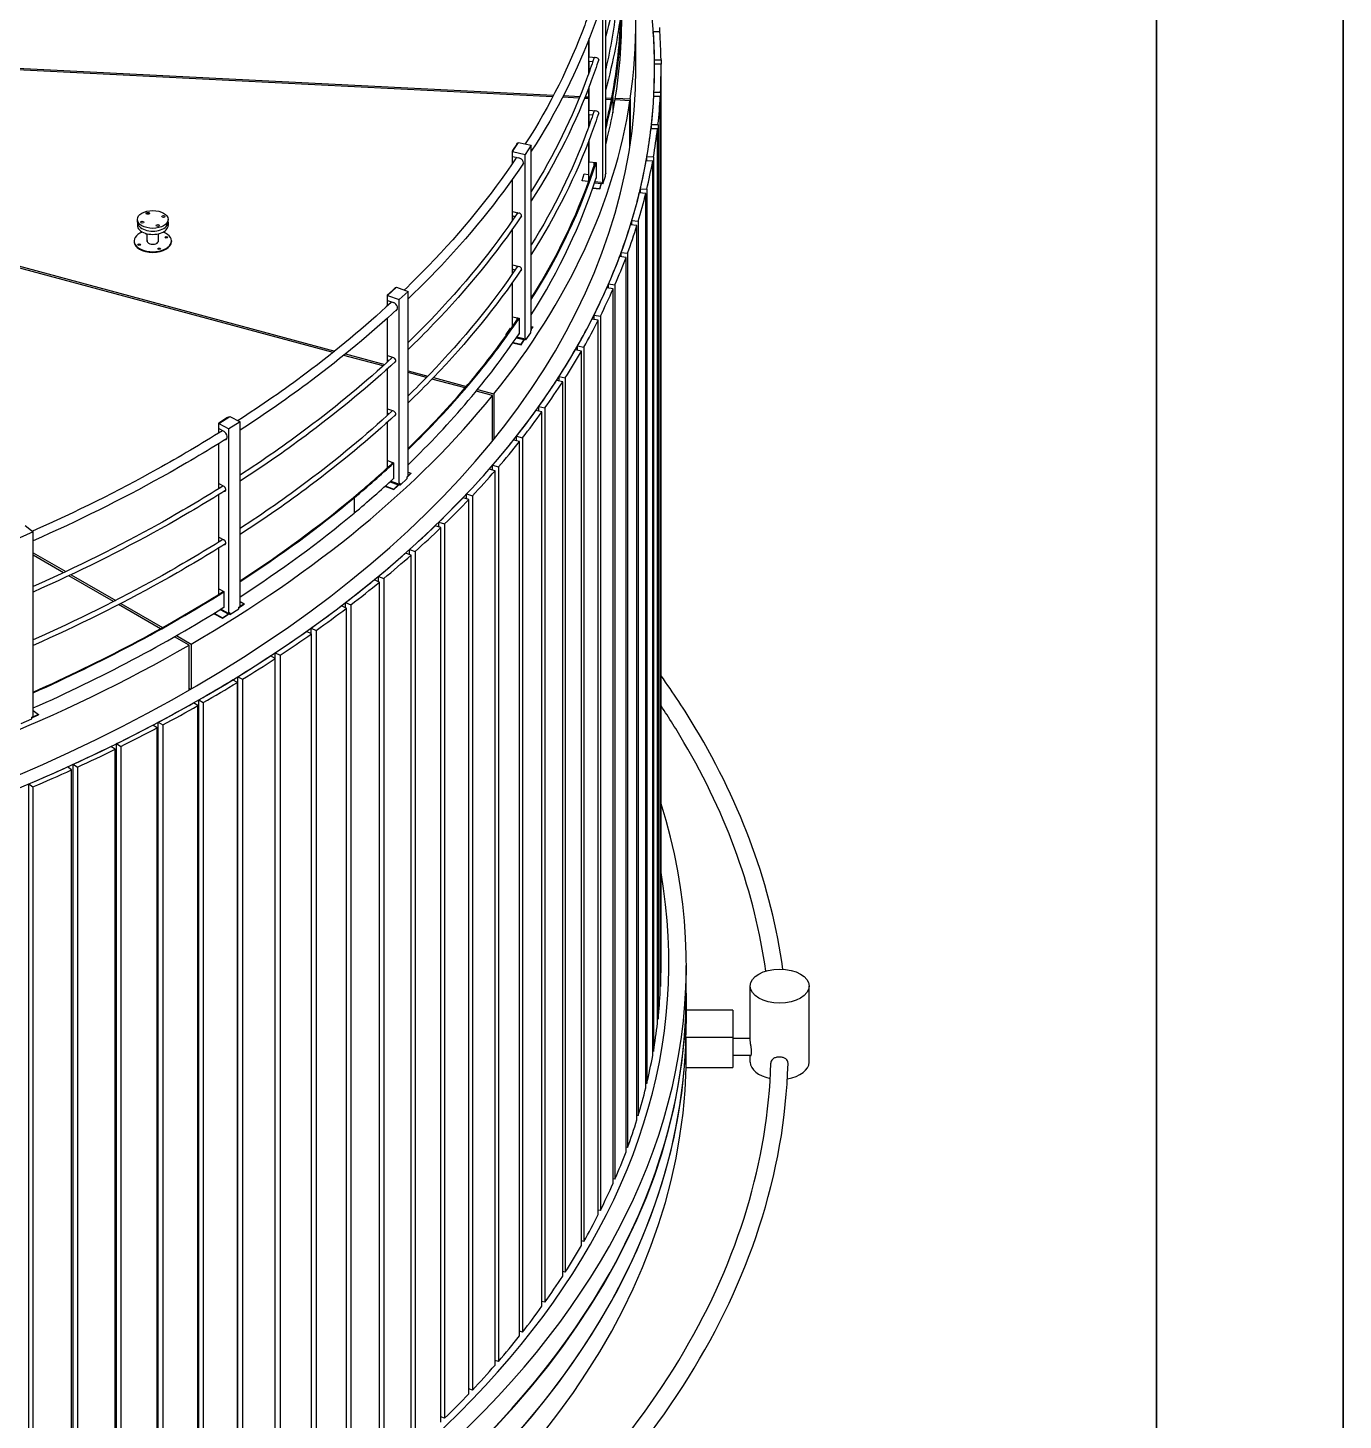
# Model space of a CAD drawing. Header units: millimetres. Extents: x 0 to 89100, y 0 to 63000.
# Drawn here: x 83818 to 89100, y 44920 to 50511 of the extents above; entities that cross this region are included whole.
import ezdxf

# ---------------------------------------------------------------- set-up
doc = ezdxf.new("R2010")
doc.units = ezdxf.units.MM
doc.header["$LTSCALE"] = 150
doc.layers.get('0').update_dxf_attribs({"lineweight": 18})
for name, color, linetype, lineweight in [('Border', 7, 'Continuous', 35), ('Visible', 7, 'Continuous', 25), ('Visible Narrow', 7, 'Continuous', 18)]:
    doc.layers.add(name, color=color, linetype=linetype, lineweight=lineweight)

# ---------------------------------------------------------------- blocks, each defined once
blk = doc.blocks.new('Borders Bigadan Border')
at = {"layer": 'Border'}
for p, q in [((594, 420), (594, 0)), ((589, 5), (589, 415))]:
    blk.add_line(p, q, dxfattribs=at)

msp = doc.modelspace()

# ---------------------------------------------------------------- linework, layer by layer
at = {"layer": 'Visible'}
for p, q in [((86138.4, 49927.15), (86138.4, 50668.73)), ((86126.31, 49888.8), (86126.31, 50630.39)), ((85925.68, 50234.26), (80469.19, 50509.87)), ((80470.24, 50516.77), (85929.23, 50241.03)), ((86259.57, 50348.97), (86259.57, 50529.62)), ((86355.62, 50495.71), (86329.4, 50495.05)), ((86354.33, 50513.01), (86354.33, 50495.67)), ((85043.28, 49207.63), (80438.07, 50447.45)), ((80443.14, 50453.73), (85050.43, 49213.35)), ((86069.43, 50460.5), (86069.43, 50326.44)), ((86072.45, 50394.77), (86072.45, 50468.2)), ((86072.45, 50394.77), (86099.38, 50391.94)), ((86108.28, 50377.8), (86109.14, 50378.14)), ((86334.3, 50382.67), (86360.55, 50382.77)), ((86360.55, 50382.77), (86360.55, 50365.45)), ((86072.45, 50376.4), (86072.85, 50377.68)), ((86072.45, 50334.96), (86072.45, 50376.4)), ((86086.11, 50374.97), (86072.45, 50376.4)), ((86072.85, 50377.68), (86086.53, 50376.24)), ((86360.76, 50365.45), (86334.51, 50365.35)), ((86360.82, 46757.41), (86360.82, 50348.97)), ((86069.43, 50268.32), (86069.43, 50112.11)), ((86072.45, 50180.44), (86072.45, 50276.22)), ((86032.11, 50228.88), (85965.49, 50232.24)), ((85968.99, 50239.02), (86034.88, 50235.69)), ((86069.43, 50226.99), (86053.45, 50227.8)), ((86056.2, 50234.62), (86069.43, 50233.95)), ((86138.4, 50230.47), (86162.72, 50229.24)), ((86161.4, 50222.35), (86138.4, 50223.51)), ((86163.12, 50231.33), (86166.85, 50231.09)), ((86163.23, 50231.32), (86163.23, 50231.88)), ((86163.23, 50231.88), (86166.95, 50231.64)), ((86166.85, 50231.09), (86166.85, 50169.85)), ((86166.95, 50231.64), (86166.95, 50170.4)), ((86235.79, 50218.59), (86176.01, 50221.61)), ((86177.13, 50228.51), (86236.83, 50225.49)), ((86235.79, 50037.94), (86235.79, 50218.59)), ((86236.83, 50225.49), (86236.83, 50044.84)), ((86357.7, 50235.18), (86331.46, 50235.62)), ((86332.34, 50252.93), (86358.58, 50252.49)), ((86332.34, 50235.61), (86332.34, 50252.93)), ((86357.7, 46643.61), (86357.7, 50235.18)), ((86358.58, 50252.49), (86358.58, 46660.93)), ((86072.45, 50180.44), (86099.38, 50177.61)), ((86072.45, 50162.07), (86072.85, 50163.35)), ((86086.11, 50160.64), (86072.45, 50162.07)), ((86072.45, 50120.63), (86072.45, 50162.07)), ((86072.85, 50163.35), (86086.53, 50161.91)), ((86108.27, 50163.45), (86109.08, 50163.75)), ((86166.95, 50170.4), (86166.85, 50170.41)), ((86346.45, 50105.05), (86320.25, 50106.05)), ((86322.22, 50105.97), (86322.22, 50123.33)), ((86322.22, 50123.33), (86348.41, 50122.34)), ((86346.45, 46513.49), (86346.45, 50105.05)), ((86348.41, 50122.34), (86348.41, 46530.77)), ((85764.39, 50014.4), (85788.55, 50050.79)), ((85781.29, 50044.06), (85764.65, 50019)), ((85766.75, 50018.53), (85783.39, 50043.6)), ((85781.29, 50044.06), (85783.71, 50047.7)), ((85783.39, 50043.6), (85785, 50046.02)), ((85786.15, 50047.16), (85783.71, 50047.7)), ((85785.34, 50045.95), (85785, 50046.02)), ((85785, 50045.44), (85785, 50046.02)), ((85788.55, 50050.79), (85839.67, 50039.47)), ((86069.43, 50053.99), (86069.43, 49892.58)), ((86072.45, 49972.85), (86072.45, 50061.89)), ((85764.65, 50019), (85762.23, 50015.36)), ((85764.67, 50014.82), (85762.23, 50015.36)), ((85762.23, 50015.36), (85762.23, 49964.23)), ((85764.39, 50014.4), (85815.51, 50003.08)), ((85764.39, 49994.19), (85764.39, 50014.4)), ((85764.39, 49994.19), (85789.95, 49988.53)), ((85766.75, 50018.53), (85765.14, 50016.1)), ((85765.47, 50016.03), (85765.14, 50016.1)), ((85839.67, 50039.47), (85815.51, 50003.08)), ((85815.51, 49261.5), (85815.51, 50003.08)), ((85839.67, 49297.89), (85839.67, 50039.47)), ((86236.38, 50041.8), (86235.79, 50041.83)), ((86303.96, 49994.02), (86330.07, 49992.48)), ((86303.96, 49976.61), (86303.96, 49994.02)), ((86330.07, 49992.48), (86330.07, 46400.91)), ((85803.1, 49959.87), (85804.36, 49960.23)), ((86072.45, 49972.85), (86099.75, 49969.98)), ((86091.57, 49956.23), (86091.57, 49970.84)), ((86091.97, 49970.8), (86091.97, 49957.45)), ((86099.75, 49969.98), (86099.75, 49905.68)), ((86327.02, 49975.25), (86300.9, 49976.79)), ((86327.02, 46383.68), (86327.02, 49975.25)), ((85762.23, 49901.04), (85762.23, 49735.76)), ((85764.39, 49773.12), (85764.39, 49904.07)), ((86043.34, 49898.18), (86051.66, 49924.59)), ((86043.34, 49898.18), (86068.42, 49895.54)), ((86043.34, 49896.34), (86043.34, 49898.18)), ((86068.42, 49893.71), (86043.34, 49896.34)), ((86051.66, 49924.59), (86069.43, 49922.73)), ((86068.42, 49895.54), (86069.43, 49895.44)), ((86068.42, 49893.71), (86069.43, 49893.6)), ((86072.45, 49908.55), (86072.85, 49909.83)), ((86075.08, 49908.27), (86072.45, 49908.55)), ((86072.45, 49900.91), (86072.45, 49908.55)), ((86072.85, 49909.83), (86075.54, 49909.55)), ((86093.38, 49888.95), (86121.08, 49886.04)), ((86119.67, 49889.5), (86094.44, 49892.15)), ((86099.75, 49905.68), (86098.92, 49905.77)), ((86099.33, 49907.04), (86099.75, 49907)), ((86099.75, 49907.88), (86099.61, 49907.9)), ((86114.77, 49866.02), (86120.27, 49883.49)), ((86114.77, 49864.18), (86120.27, 49881.65)), ((86119.67, 49889.5), (86126.31, 49888.8)), ((86120.27, 49883.49), (86121.08, 49886.04)), ((86120.27, 49881.65), (86121.48, 49885.48)), ((86121.08, 49889.35), (86121.08, 49886.04)), ((86121.48, 49889.31), (86121.48, 49885.48)), ((86125.31, 49888.91), (86125.31, 49885.52)), ((86127.52, 49885.29), (86125.31, 49885.52)), ((86127.52, 49892.64), (86126.31, 49888.8)), ((86127.52, 49885.29), (86137.19, 49915.96)), ((86127.52, 49892.64), (86127.52, 49885.29)), ((86138.4, 49927.15), (86137.19, 49923.31)), ((86137.19, 49915.96), (86137.19, 49923.31)), ((86085.99, 49867.21), (86114.77, 49864.18)), ((86086.6, 49868.98), (86114.77, 49866.02)), ((86114.77, 49866.02), (86114.77, 49864.18)), ((86299.44, 49845.94), (86273.44, 49848.03)), ((86277.57, 49847.69), (86277.57, 49865.18)), ((86277.57, 49865.18), (86303.57, 49863.09)), ((86299.44, 46254.37), (86299.44, 49845.94)), ((86303.57, 49863.09), (86303.57, 46271.53)), ((85764.39, 49773.12), (85789.95, 49767.47)), ((84257.54, 49730.62), (84257.54, 49741.65)), ((84257.54, 49730.62), (84257.54, 49717.46)), ((84381.29, 49730.62), (84381.29, 49741.65)), ((84381.29, 49730.62), (84381.29, 49717.46)), ((85764.39, 49754.75), (85765.19, 49755.96)), ((85764.39, 49738.88), (85764.39, 49754.75)), ((85773.84, 49752.66), (85764.39, 49754.75)), ((85765.19, 49755.96), (85774.67, 49753.87)), ((85798.99, 49751.97), (85799.15, 49752.21)), ((85799.15, 49752.21), (85799.3, 49752.26)), ((86263.74, 49717.29), (86237.89, 49719.92)), ((86243.1, 49736.98), (86268.95, 49734.35)), ((86243.1, 49719.39), (86243.1, 49736.98)), ((86263.74, 46125.73), (86263.74, 49717.29)), ((86268.95, 49734.35), (86268.95, 46142.78)), ((84244.41, 49655.3), (84244.41, 49652.85)), ((84296.8, 49653.31), (84296.8, 49684.2)), ((84342.02, 49653.31), (84342.02, 49684.2)), ((84394.41, 49655.3), (84394.41, 49652.85)), ((85762.23, 49700.57), (85762.23, 49521.43)), ((85764.39, 49558.79), (85764.39, 49703.63)), ((86200.59, 49591.87), (86200.59, 49609.59)), ((86200.59, 49609.59), (86226.26, 49606.41)), ((86226.26, 49606.41), (86226.26, 46014.85)), ((85764.39, 49558.79), (85789.95, 49553.13)), ((85764.39, 49540.42), (85765.19, 49541.63)), ((85773.84, 49538.33), (85764.39, 49540.42)), ((85764.39, 49524.55), (85764.39, 49540.42)), ((85765.19, 49541.63), (85774.67, 49539.54)), ((86219.98, 49589.48), (86194.31, 49592.65)), ((86219.98, 45997.91), (86219.98, 49589.48)), ((85762.23, 49486.24), (85762.23, 49308.67)), ((85764.39, 49351.2), (85764.39, 49489.3)), ((85798.75, 49537.76), (85799.28, 49537.91)), ((85264.81, 49440.83), (85261.27, 49437.51)), ((85263.04, 49436.88), (85261.27, 49437.51)), ((85261.27, 49437.51), (85261.27, 49394.07)), ((85262.5, 49436.37), (85297.9, 49469.55)), ((85262.5, 49436.37), (85309.11, 49419.79)), ((85262.5, 49416.16), (85262.5, 49436.37)), ((85289.2, 49463.69), (85264.81, 49440.83)), ((85289.2, 49463.69), (85292.74, 49467)), ((85294.51, 49466.37), (85292.74, 49467)), ((85297.9, 49469.55), (85344.52, 49452.97)), ((85344.52, 49452.97), (85309.11, 49419.79)), ((85344.52, 48711.39), (85344.52, 49452.97)), ((86168.21, 49462.66), (86142.76, 49466.37)), ((86150.1, 49483.17), (86175.55, 49479.46)), ((86150.1, 49465.3), (86150.1, 49483.17)), ((86168.21, 45871.1), (86168.21, 49462.66)), ((86175.55, 49479.46), (86175.55, 45887.89)), ((85262.5, 49416.16), (85285.81, 49407.87)), ((85298.53, 49377.7), (85299.01, 49377.8)), ((85309.11, 48678.21), (85309.11, 49419.79)), ((85261.27, 49345.08), (85261.27, 49168.86)), ((85262.5, 49195.09), (85262.5, 49346.19)), ((85764.39, 49351.2), (85790.3, 49345.46)), ((85783.24, 49339.25), (85783.24, 49347.03)), ((85784.04, 49346.85), (85784.04, 49340.44)), ((85785, 49341.86), (85785, 49346.64)), ((85790.3, 49345.46), (85790.3, 49281.16)), ((86108.5, 49337.02), (86083.3, 49341.26)), ((86091.69, 49339.85), (86091.69, 49357.89)), ((86091.69, 49357.89), (86116.89, 49353.65)), ((86108.5, 45745.46), (86108.5, 49337.02)), ((86116.89, 49353.65), (86116.89, 45762.08)), ((85738.73, 49279.48), (85755.38, 49304.55)), ((85738.73, 49279.48), (85741.24, 49278.93)), ((85738.73, 49277.64), (85738.73, 49279.48)), ((85740.1, 49277.34), (85738.73, 49277.64)), ((85755.38, 49304.55), (85758.82, 49303.79)), ((85779.3, 49266.32), (85811.25, 49259.25)), ((85809.21, 49262.89), (85781.2, 49269.09)), ((85790.3, 49281.16), (85789.51, 49281.34)), ((85809.21, 49262.89), (85815.51, 49261.5)), ((85811.25, 49262.44), (85811.25, 49259.25)), ((85812.06, 49262.26), (85812.06, 49258.63)), ((85817.93, 49265.14), (85815.51, 49261.5)), ((85815.83, 49261.97), (85815.83, 49258.25)), ((85817.93, 49257.79), (85837.26, 49286.9)), ((85817.93, 49265.14), (85817.93, 49257.79)), ((85839.67, 49297.89), (85837.26, 49294.25)), ((85837.26, 49286.9), (85837.26, 49294.25)), ((85839.67, 49311.85), (85845.35, 49310.6)), ((85845.35, 49310.6), (85839.67, 49302.05)), ((85839.67, 49300.22), (85845.35, 49308.76)), ((85845.35, 49310.6), (85845.35, 49308.76)), ((85765.15, 49245.82), (85798.63, 49238.41)), ((85766.26, 49247.41), (85798.63, 49240.25)), ((85798.63, 49240.25), (85809.64, 49256.82)), ((85798.63, 49238.41), (85809.64, 49254.99)), ((85798.63, 49240.25), (85798.63, 49238.41)), ((85809.64, 49256.82), (85811.25, 49259.25)), ((85809.64, 49254.99), (85812.06, 49258.63)), ((85817.93, 49257.79), (85815.83, 49258.25)), ((86040.92, 49212.71), (86016, 49217.48)), ((86025.44, 49233.92), (86050.35, 49229.15)), ((86025.44, 49215.67), (86025.44, 49233.92)), ((86040.92, 45621.15), (86040.92, 49212.71)), ((86050.35, 49229.15), (86050.35, 45637.59)), ((85244.37, 49153.49), (85086.6, 49195.96)), ((85093.68, 49201.7), (85250.88, 49159.38)), ((85262.5, 49195.09), (85285.81, 49186.8)), ((85262.5, 49176.72), (85263.68, 49177.83)), ((85262.5, 49169.98), (85262.5, 49176.72)), ((85267.8, 49174.84), (85262.5, 49176.72)), ((85263.68, 49177.83), (85269, 49175.94)), ((85293.48, 49170.32), (85293.48, 49171.08)), ((85261.27, 49141.57), (85261.27, 48954.53)), ((85262.5, 48980.76), (85262.5, 49142.69)), ((85344.52, 49134.17), (85424.29, 49112.69)), ((85418.4, 49106.64), (85344.52, 49126.53)), ((85573.4, 49064.91), (85440.69, 49100.63)), ((85446.55, 49106.7), (85578.71, 49071.12)), ((85965.57, 49089.9), (85940.97, 49095.18)), ((85951.43, 49092.94), (85951.43, 49111.42)), ((85951.43, 49111.42), (85976.03, 49106.13)), ((85976.03, 49106.13), (85976.03, 45514.57)), ((85684.34, 49035.04), (85618.69, 49052.71)), ((85623.82, 49058.98), (85689.41, 49041.32)), ((85689.41, 49041.32), (85689.41, 48860.67)), ((85965.57, 45498.34), (85965.57, 49089.9)), ((85262.5, 48980.76), (85285.81, 48972.47)), ((85684.34, 48854.39), (85684.34, 49035.04)), ((85869.77, 48990.55), (85894.02, 48984.75)), ((85869.77, 48971.8), (85869.77, 48990.55)), ((85894.02, 48984.75), (85894.02, 45393.19)), ((84588.39, 48926.01), (84583.84, 48923.13)), ((84584.09, 48921.91), (84629.51, 48950.73)), ((84619.68, 48945.87), (84588.39, 48926.01)), ((84619.68, 48945.87), (84624.22, 48948.75)), ((84625.41, 48948.13), (84624.22, 48948.75)), ((84670.01, 48929.46), (84624.59, 48900.63)), ((84629.51, 48950.73), (84670.01, 48929.46)), ((84670.01, 48187.88), (84670.01, 48929.46)), ((85261.27, 48927.24), (85261.27, 48743.85)), ((85262.5, 48962.39), (85263.68, 48963.5)), ((85267.8, 48960.51), (85262.5, 48962.39)), ((85262.5, 48955.65), (85262.5, 48962.39)), ((85262.5, 48773.17), (85262.5, 48928.36)), ((85263.68, 48963.5), (85269, 48961.61)), ((85293.48, 48955.99), (85293.48, 48956.75)), ((85882.55, 48968.75), (85858.3, 48974.55)), ((85882.55, 45377.19), (85882.55, 48968.75)), ((84585.03, 48922.5), (84583.84, 48923.13)), ((84583.84, 48923.13), (84583.84, 48883.76)), ((84584.09, 48921.91), (84624.59, 48900.63)), ((84584.09, 48901.7), (84584.09, 48921.91)), ((84584.09, 48901.7), (84604.34, 48891.06)), ((84624.59, 48159.05), (84624.59, 48900.63)), ((85780.56, 48852.43), (85780.56, 48871.48)), ((85780.56, 48871.48), (85804.44, 48865.17)), ((84583.84, 48841.11), (84583.84, 48659.97)), ((84584.09, 48680.63), (84584.09, 48841.26)), ((85687.39, 48858.15), (85684.34, 48858.97)), ((85791.96, 48849.42), (85768.09, 48855.72)), ((85791.96, 45257.86), (85791.96, 48849.42)), ((85804.44, 48865.17), (85804.44, 45273.61)), ((85262.5, 48773.17), (85286.13, 48764.77)), ((85280.43, 48761.44), (85280.43, 48766.79)), ((85281.61, 48766.37), (85281.61, 48762.54)), ((85286.13, 48764.77), (85286.13, 48700.47)), ((85286.13, 48700.47), (85285.41, 48700.72)), ((85312.65, 48674.18), (85340.98, 48700.72)), ((85340.98, 48707.33), (85355.93, 48721.34)), ((85344.52, 48711.39), (85340.98, 48708.07)), ((85340.98, 48700.72), (85340.98, 48708.07)), ((85344.52, 48727.24), (85355.93, 48723.18)), ((85355.93, 48723.18), (85344.52, 48712.48)), ((85355.93, 48723.18), (85355.93, 48721.34)), ((85693.93, 48732.07), (85670.47, 48738.87)), ((85683.92, 48754.35), (85707.39, 48747.55)), ((85683.92, 48734.97), (85683.92, 48754.35)), ((85693.93, 45140.51), (85693.93, 48732.07)), ((85707.39, 48747.55), (85707.39, 45155.99)), ((84584.09, 48680.63), (84604.34, 48670)), ((84584.09, 48662.26), (84585.61, 48663.22)), ((84584.09, 48660.12), (84584.09, 48662.26)), ((84585.95, 48661.28), (84584.09, 48662.26)), ((84585.61, 48663.22), (84587.48, 48662.24)), ((85251.73, 48669.91), (85287.48, 48657.19)), ((85253.19, 48671.23), (85287.48, 48659.03)), ((85272.05, 48688.42), (85305.97, 48676.36)), ((85303.37, 48680.25), (85274.38, 48690.56)), ((85287.48, 48659.03), (85303.61, 48674.14)), ((85287.48, 48657.19), (85303.61, 48672.31)), ((85287.48, 48659.03), (85287.48, 48657.19)), ((85303.37, 48680.25), (85309.11, 48678.21)), ((85303.61, 48674.14), (85305.97, 48676.36)), ((85303.61, 48672.31), (85307.15, 48675.62)), ((85305.97, 48679.32), (85305.97, 48676.36)), ((85307.15, 48678.9), (85307.15, 48675.62)), ((85312.65, 48681.52), (85309.11, 48678.21)), ((85310.74, 48679.73), (85310.74, 48674.86)), ((85312.65, 48674.18), (85310.74, 48674.86)), ((85312.65, 48681.52), (85312.65, 48674.18)), ((84583.84, 48636.21), (84583.84, 48445.64)), ((84584.09, 48466.3), (84584.09, 48636.37)), ((85125.15, 48625.08), (85128.24, 48623.85)), ((85125.7, 48624.87), (85125.7, 48625.54)), ((85125.7, 48625.54), (85128.78, 48624.31)), ((85128.24, 48623.85), (85128.24, 48562.62)), ((85128.78, 48624.31), (85128.78, 48563.07)), ((85588.58, 48616.85), (85565.56, 48624.14)), ((85579.98, 48619.57), (85579.98, 48639.32)), ((85579.98, 48639.32), (85603, 48632.04)), ((85588.58, 45025.29), (85588.58, 48616.85)), ((85603, 48632.04), (85603, 45040.47)), ((85128.78, 48563.07), (85128.24, 48563.29)), ((83839.44, 48487.01), (83785.57, 48463.53)), ((83806.46, 48512.24), (83839.44, 48487.01)), ((83839.44, 47745.43), (83839.44, 48487.01)), ((85476.05, 48503.92), (85453.51, 48511.68)), ((85468.88, 48526.56), (85491.42, 48518.79)), ((85468.88, 48506.39), (85468.88, 48526.56)), ((85476.05, 44912.35), (85476.05, 48503.92)), ((85491.42, 48518.79), (85491.42, 44927.23)), ((84583.84, 48421.88), (84583.84, 48235.79)), ((84584.09, 48466.3), (84604.34, 48455.66)), ((84584.09, 48447.93), (84585.61, 48448.89)), ((84585.95, 48446.95), (84584.09, 48447.93)), ((84584.09, 48445.79), (84584.09, 48447.93)), ((84584.09, 48258.71), (84584.09, 48422.04)), ((84585.61, 48448.89), (84587.48, 48447.91)), ((83839.44, 48402.73), (83970.02, 48327.34)), ((83960.67, 48322.94), (83839.44, 48392.93)), ((85356.5, 48393.42), (85334.46, 48401.65)), ((85350.75, 48395.56), (85350.75, 48416.19)), ((85350.75, 48416.19), (85372.79, 48407.96)), ((85356.5, 44801.85), (85356.5, 48393.42)), ((85372.79, 48407.96), (85372.79, 44816.39)), ((84161.45, 48207.02), (83981.95, 48310.65)), ((83991.28, 48315.06), (84170.44, 48211.63)), ((84584.09, 48258.71), (84604.62, 48247.92)), ((85230.08, 48285.49), (85208.57, 48294.18)), ((85225.76, 48308.37), (85247.27, 48299.69)), ((85225.76, 48287.24), (85225.76, 48308.37)), ((85230.08, 44693.93), (85230.08, 48285.49)), ((85247.27, 48299.69), (85247.27, 44708.12)), ((84191.21, 48199.64), (84358.69, 48102.94)), ((84600.49, 48246.19), (84600.49, 48250.1)), ((84602, 48249.3), (84602, 48247.14)), ((84604.62, 48247.92), (84604.62, 48183.63)), ((84686.77, 48198.15), (84666.08, 48185.02)), ((84670.01, 48206.95), (84686.77, 48198.15)), ((84686.77, 48198.15), (84686.77, 48196.32)), ((85094.07, 48181.55), (85094.07, 48203.25)), ((85094.07, 48203.25), (85115.02, 48194.12)), ((84350.06, 48098.12), (84182.24, 48195.01)), ((84563.87, 48159.01), (84598.96, 48140.58)), ((84565.48, 48160), (84598.96, 48142.42)), ((84589.51, 48174.89), (84622.68, 48157.47)), ((84619.6, 48161.67), (84591.76, 48176.3)), ((84598.96, 48142.42), (84619.65, 48155.55)), ((84598.96, 48140.58), (84619.65, 48153.71)), ((84598.96, 48142.42), (84598.96, 48140.58)), ((84604.62, 48183.63), (84604, 48183.95)), ((84619.6, 48161.67), (84624.59, 48159.05)), ((84619.65, 48155.55), (84622.68, 48157.47)), ((84619.65, 48153.71), (84624.19, 48156.6)), ((84622.68, 48160.06), (84622.68, 48157.47)), ((84624.19, 48159.26), (84624.19, 48156.6)), ((84629.14, 48161.93), (84624.59, 48159.05)), ((84627.47, 48160.88), (84627.47, 48155.46)), ((84629.14, 48154.59), (84627.47, 48155.46)), ((84629.14, 48154.59), (84665.47, 48177.65)), ((84629.14, 48161.93), (84629.14, 48154.59)), ((84670.01, 48187.88), (84665.47, 48185)), ((84665.47, 48184.63), (84666.08, 48185.02)), ((84665.47, 48177.65), (84665.47, 48185)), ((84665.47, 48182.8), (84666.08, 48183.18)), ((84666.08, 48183.18), (84686.77, 48196.32)), ((85096.95, 48180.29), (85076, 48189.43)), ((85096.95, 44588.73), (85096.95, 48180.29)), ((85115.02, 48194.12), (85115.02, 44602.55)), ((84957.29, 48077.95), (84936.93, 48087.52)), ((84955.86, 48100.95), (84976.22, 48091.39)), ((84955.86, 48078.62), (84955.86, 48100.95)), ((84976.22, 48091.39), (84976.22, 44499.82)), ((84465.02, 48031.75), (84406.36, 48065.62)), ((84414.88, 48070.5), (84473.51, 48036.65)), ((84465.02, 47851.1), (84465.02, 48031.75)), ((84473.51, 48036.65), (84473.51, 47856)), ((84957.29, 44486.39), (84957.29, 48077.95)), ((84811.29, 47978.61), (84791.54, 47988.6)), ((84811.29, 44387.05), (84811.29, 47978.61)), ((84811.31, 44410.06), (84811.31, 48001.62)), ((84811.31, 48001.62), (84831.05, 47991.64)), ((84831.05, 47991.64), (84831.05, 44400.07)), ((84659.13, 47882.39), (84640.03, 47892.78)), ((84659.13, 44290.83), (84659.13, 47882.39)), ((84660.6, 47905.39), (84679.71, 47895)), ((84660.6, 44313.83), (84660.6, 47905.39)), ((84679.71, 47895), (84679.71, 44303.43)), ((84470.86, 47854.47), (84465.02, 47857.84)), ((84503.94, 44220.82), (84503.94, 47812.38)), ((84503.94, 47812.38), (84522.38, 47801.59)), ((83860.97, 47753.64), (83836.43, 47742.94)), ((83836.43, 47741.11), (83860.97, 47751.8)), ((83839.44, 47770.1), (83860.97, 47753.64)), ((83860.97, 47753.64), (83860.97, 47751.8)), ((84501.03, 47789.43), (84482.59, 47800.21)), ((84501.03, 44197.86), (84501.03, 47789.43)), ((84522.38, 47801.59), (84522.38, 44210.03)), ((83790.96, 47716.95), (83834.06, 47735.73)), ((83839.44, 47745.43), (83834.06, 47743.08)), ((83834.06, 47735.73), (83834.06, 47743.08)), ((83834.06, 47741.91), (83836.43, 47742.94)), ((83834.06, 47740.07), (83836.43, 47741.11)), ((84337.18, 47699.84), (84319.43, 47711)), ((84337.18, 44108.27), (84337.18, 47699.84)), ((84341.54, 47722.71), (84359.28, 47711.55)), ((84341.54, 44131.15), (84341.54, 47722.71)), ((84359.28, 47711.55), (84359.28, 44119.98)), ((84167.81, 47613.74), (84150.77, 47625.27)), ((84167.81, 44022.18), (84167.81, 47613.74)), ((84173.6, 44044.95), (84173.6, 47636.51)), ((84173.6, 47636.51), (84190.63, 47624.98)), ((84190.63, 47624.98), (84190.63, 44033.42)), ((83993.13, 47531.25), (83976.83, 47543.14)), ((83993.13, 43939.69), (83993.13, 47531.25)), ((84000.35, 47553.89), (84016.65, 47542.01)), ((84000.35, 43962.32), (84000.35, 47553.89)), ((84016.65, 47542.01), (84016.65, 43950.44)), ((83822.02, 43883.39), (83822.02, 47474.95)), ((83822.02, 47474.95), (83837.56, 47462.74)), ((83837.56, 47462.74), (83837.56, 43871.17)), ((86462.07, 46634.93), (86462.07, 46745.16)), ((86358.58, 46660.93), (86357.7, 46660.94)), ((86462.07, 46512.46), (86462.07, 46634.93)), ((86462.07, 46634.93), (86462.07, 46512.46)), ((86718.95, 46446.32), (86718.95, 46663.1)), ((86955.2, 46356.91), (86955.2, 46663.1)), ((86348.41, 46530.77), (86346.45, 46530.85)), ((86649.57, 46566.58), (86462.07, 46566.58)), ((86649.57, 46566.58), (86649.57, 46458.33)), ((86461.38, 46335.86), (86461.38, 46458.33)), ((86461.38, 46458.33), (86649.57, 46458.33)), ((86649.57, 46458.33), (86649.57, 46335.86)), ((86718.95, 46452.65), (86649.57, 46452.65)), ((86330.07, 46400.91), (86327.02, 46401.09)), ((86720.64, 46383.65), (86649.57, 46383.65)), ((86718.95, 46356.91), (86718.95, 46383.65)), ((86461.38, 46335.86), (86649.57, 46335.86)), ((86303.57, 46271.53), (86299.44, 46271.86)), ((86268.95, 46142.78), (86263.74, 46143.31)), ((86226.26, 46014.85), (86219.98, 46015.62)), ((86175.55, 45887.89), (86168.21, 45888.96)), ((86116.89, 45762.08), (86108.5, 45763.5)), ((86050.35, 45637.59), (86040.92, 45639.39)), ((85976.03, 45514.57), (85965.57, 45516.82)), ((85894.02, 45393.19), (85882.55, 45395.93)), ((85804.44, 45273.61), (85791.96, 45276.9)), ((85707.39, 45155.99), (85693.93, 45159.88)), ((85603, 45040.47), (85588.58, 45045.04)), ((85491.42, 44927.23), (85476.05, 44932.52))]:
    msp.add_line(p, q, dxfattribs=at)
for centre, major_axis, ratio, start_param, end_param in [((80147.07, 50348.97), (-6187.5, 0), 0.5773503, 6.0985564, 9.6081897), ((80147.07, 50529.62), (6112.5, 0), 0.5773503, 6.1969004, 6.3802667), ((80147.07, 50612.29), (6055.87, 0), 0.5773503, 6.1740993, 6.281889), ((80147.07, 50612.29), (6052.12, 0), 0.5773503, 6.1740993, 6.2710985), ((80147.07, 50551.05), (6055.87, 0), 0.5773503, 6.1740993, 6.2831853), ((80147.07, 50348.97), (6187.5, 0), 0.5773503, 0.009433, 0.0409035), ((80147.07, 50348.97), (6213.75, 0), 0.5773503, 0.0094228, 0.0409138), ((86101.53, 50384.73), (10.73, -3.38), 0.8032977, 2.5256657, 2.6979976), ((86099.38, 50382.76), (10.73, -3.38), 0.8032977, 5.7986547, 8.1020219), ((86099.78, 50384.04), (10.73, -3.38), 0.8032977, 5.8014121, 6.2089756), ((80147.07, 50348.97), (6112.5, 0), 0.5773503, 3.3458491, 6.2831853), ((80147.07, 50348.97), (6187.5, 0), 0.5773503, 6.2562993, 6.2877698), ((80147.07, 50348.97), (6213.75, 0), 0.5773503, 6.2562891, 6.2877801), ((80147.07, 50529.62), (6112.5, 0), 0.5773503, 5.8478346, 6.1949372), ((80147.07, 50612.29), (6052.12, 0), 0.5773503, 6.1413204, 6.1739405), ((80147.07, 50612.29), (6055.87, 0), 0.5773503, 6.1370487, 6.1739405), ((80147.07, 50348.97), (6187.5, 0), 0.5773503, 6.2199803, 6.2514508), ((80147.07, 50348.97), (6213.75, 0), 0.5773503, 6.2199701, 6.2514611), ((86101.53, 50170.4), (10.73, -3.38), 0.8032977, 2.5256657, 2.6979976), ((86099.38, 50168.43), (10.73, -3.38), 0.8032977, 5.7986547, 8.1020219), ((86099.78, 50169.71), (10.73, -3.38), 0.8032977, 5.8014121, 6.2089756), ((80147.07, 50551.05), (6055.87, 0), 0.5773503, 6.1370487, 6.1739405), ((80147.07, 50348.97), (6187.5, 0), 0.5773503, 6.1836613, 6.2151318), ((80147.07, 50348.97), (6213.75, 0), 0.5773503, 6.1836511, 6.2151421), ((85792.69, 49974.32), (-16.25, 10.79), 0.7623947, 5.7274662, 6.2789049), ((85789.95, 49972.61), (16.25, -10.79), 0.7623947, 5.885722, 8.3225964), ((85790.76, 49973.82), (16.25, -10.79), 0.7623947, 5.8875583, 6.2341971), ((80147.07, 50612.29), (6052.12, 0), 0.5773503, 5.9367675, 6.0984209), ((80147.07, 50612.29), (6055.87, 0), 0.5773503, 5.9350561, 6.0983067), ((80147.07, 50348.97), (6187.5, 0), 0.5773503, 6.1473424, 6.1788129), ((80147.07, 50348.97), (6213.75, 0), 0.5773503, 6.1473321, 6.1788231), ((80147.07, 50551.05), (6055.87, 0), 0.5773503, 5.9350561, 6.0983067), ((80147.07, 50348.97), (6187.5, 0), 0.5773503, 6.1110234, 6.1424939), ((80147.07, 50348.97), (6213.75, 0), 0.5773503, 6.1110131, 6.1425041), ((85792.69, 49759.99), (-9.37, 6.22), 0.7623947, 5.9074018, 6.0601647), ((85789.95, 49758.28), (9.37, -6.22), 0.7623947, 5.8017305, 8.3225964), ((84319.41, 49730.62), (-61.87, 0), 0.5773503, 0, 3.1415927), ((84319.41, 49730.62), (-61.87, 0), 0.5773503, 0, 3.1415927), ((84319.41, 49717.46), (-61.87, 0), 0.5773503, 0, 3.1415927), ((85790.76, 49759.49), (9.37, -6.22), 0.7623947, 5.8042125, 6.1982041), ((85793.5, 49761.2), (9.37, -6.22), 0.7623947, 5.5905239, 5.7495832), ((80147.07, 50348.97), (6187.5, 0), 0.5773503, 6.0747044, 6.1061749), ((80147.07, 50348.97), (6213.75, 0), 0.5773503, 6.0746941, 6.1061851), ((84319.41, 49655.3), (-75, 0), 0.5773503, 5.3059382, 10.402025), ((84319.41, 49652.85), (75, 0), 0.5773503, 3.1415927, 6.2831853), ((84294.05, 49686.7), (-5.25, 0), 0.5773503, 0.0973596, 2.1209053), ((84294.05, 49684.25), (-5.25, 0), 0.5773503, 5.6376126, 5.8672332), ((84319.41, 49655.3), (22.87, 0), 0.5773503, 2.9899521, 6.4348258), ((84319.41, 49652.85), (-22.87, 0), 0.5773503, 6.1315448, 6.1903166), ((84319.41, 49652.85), (22.87, 0), 0.5773503, 0.0928688, 0.1516405), ((84373.79, 49667.49), (-5.25, 0), 0.5773503, 3.5575447, 5.8672332), ((84265.03, 49638.21), (-5.25, 0), 0.5773503, 3.5575447, 5.8672332), ((84344.77, 49621.46), (-5.25, 0), 0.5773503, 3.5575447, 5.8672332), ((85792.69, 49545.66), (-9.37, 6.22), 0.7623947, 5.9074018, 6.0601647), ((85789.95, 49543.95), (9.37, -6.22), 0.7623947, 5.8017305, 8.3225964), ((80147.07, 50348.97), (6187.5, 0), 0.5773503, 6.0383854, 6.0698559), ((80147.07, 50348.97), (6213.75, 0), 0.5773503, 6.0383751, 6.0698661), ((85790.76, 49545.16), (9.37, -6.22), 0.7623947, 5.8042125, 6.1982041), ((85793.5, 49546.87), (9.37, -6.22), 0.7623947, 5.5905239, 5.7046025), ((80147.07, 50348.97), (6187.5, 0), 0.5773503, 6.0020664, 6.0335369), ((80147.07, 50348.97), (6213.75, 0), 0.5773503, 6.0020562, 6.0335471), ((85289.05, 49393.34), (-13.33, 14.23), 0.6951842, 5.9235544, 6.3932726), ((85290.23, 49394.44), (-13.33, 14.23), 0.6951842, 0.0596902, 0.1140728), ((85285.81, 49391.95), (13.33, -14.23), 0.6951842, 5.8886585, 8.4921659), ((85286.99, 49393.05), (13.33, -14.23), 0.6951842, 5.8902516, 6.2234951), ((85289.05, 49393.34), (-13.33, 14.23), 0.6951842, 2.610025, 2.6137654), ((85290.23, 49394.44), (13.33, -14.23), 0.6951842, 5.7527507, 5.8741721), ((80147.07, 50612.29), (6052.12, 0), 0.5773503, 5.7452719, 5.9123504), ((80147.07, 50612.29), (6055.87, 0), 0.5773503, 5.7442348, 5.9118942), ((80147.07, 50348.97), (6187.5, 0), 0.5773503, 5.9657474, 5.9972179), ((80147.07, 50348.97), (6213.75, 0), 0.5773503, 5.9657372, 5.9972281), ((80147.07, 50551.05), (6055.87, 0), 0.5773503, 5.7442348, 5.9118942), ((80147.07, 50348.97), (6187.5, 0), 0.5773503, 5.9294284, 5.9608989), ((80147.07, 50348.97), (6213.75, 0), 0.5773503, 5.9294182, 5.9609092), ((85289.05, 49179.01), (-7.69, 8.21), 0.6951842, 6.1129932, 6.2297343), ((85285.81, 49177.62), (7.69, -8.21), 0.6951842, 5.8050805, 8.4921659), ((85286.99, 49178.72), (7.69, -8.21), 0.6951842, 5.8072569, 6.1795986), ((85289.05, 49179.01), (-7.69, 8.21), 0.6951842, 2.4686931, 2.5622778), ((85290.23, 49180.11), (7.69, -8.21), 0.6951842, 5.6117647, 5.7893541), ((80147.07, 50348.97), (6187.5, 0), 0.5773503, 5.8931094, 5.9245799), ((80147.07, 50348.97), (6213.75, 0), 0.5773503, 5.8930992, 5.9245902), ((80147.07, 50529.62), (6112.5, 0), 0.5773503, 5.4987687, 5.8458714), ((85289.05, 48964.68), (-7.69, 8.21), 0.6951842, 6.1129932, 6.2297343), ((85285.81, 48963.29), (7.69, -8.21), 0.6951842, 5.8050805, 8.4921659), ((85286.99, 48964.39), (7.69, -8.21), 0.6951842, 5.8072569, 6.1795986), ((85289.05, 48964.68), (-7.69, 8.21), 0.6951842, 2.4686931, 2.5622778), ((85290.23, 48965.78), (7.69, -8.21), 0.6951842, 5.6117647, 5.7893541), ((80147.07, 50348.97), (6187.5, 0), 0.5773503, 5.8567904, 5.8882609), ((80147.07, 50348.97), (-6213.75, 0), 0.5773503, 2.7151875, 2.7466785), ((84607.98, 48876.16), (-10.45, 16.46), 0.6039856, 6.089049, 6.4406892), ((84609.49, 48877.12), (-10.45, 16.46), 0.6039856, 0.0762022, 0.1601132), ((84604.34, 48875.14), (10.45, -16.46), 0.6039856, 5.8911097, 8.6146017), ((84605.86, 48876.1), (10.45, -16.46), 0.6039856, 5.8924941, 6.2069831), ((84607.98, 48876.16), (-10.45, 16.46), 0.6039856, 2.6240891, 2.713282), ((84609.49, 48877.12), (10.45, -16.46), 0.6039856, 5.7666678, 5.9290667), ((80147.07, 50348.97), (6187.5, 0), 0.5773503, 5.8204714, 5.8519419), ((80147.07, 50348.97), (-6213.75, 0), 0.5773503, 2.6788685, 2.7103595), ((80147.07, 50612.29), (6052.12, 0), 0.5773503, 5.6784003, 5.7262516), ((80147.07, 50612.29), (6055.87, 0), 0.5773503, 5.6784003, 5.7257333), ((80147.07, 50551.05), (6055.87, 0), 0.5773503, 5.6784003, 5.7257333), ((80147.07, 50348.97), (6187.5, 0), 0.5773503, 5.7841525, 5.815623), ((80147.07, 50348.97), (-6213.75, 0), 0.5773503, 2.6425496, 2.6740405), ((84607.98, 48661.83), (-6.03, 9.5), 0.6039856, 0.0109921, 0.0689847), ((84604.34, 48660.81), (6.03, -9.5), 0.6039856, 5.8079147, 8.6146017), ((84605.86, 48661.77), (6.03, -9.5), 0.6039856, 5.8098272, 6.1508433), ((84607.98, 48661.83), (-6.03, 9.5), 0.6039856, 2.4878576, 2.6526558), ((84609.49, 48662.79), (6.03, -9.5), 0.6039856, 5.6307572, 5.7500388), ((80147.07, 50612.29), (6052.12, 0), 0.5773503, 5.556425, 5.6782415), ((80147.07, 50612.29), (6055.87, 0), 0.5773503, 5.5557288, 5.6782415), ((80147.07, 50348.97), (6187.5, 0), 0.5773503, 5.7478335, 5.779304), ((80147.07, 50348.97), (-6213.75, 0), 0.5773503, 2.6062306, 2.6377216), ((80147.07, 50551.05), (6055.87, 0), 0.5773503, 5.5557288, 5.6782415), ((80147.07, 50348.97), (6187.5, 0), 0.5773503, 5.7115145, 5.742985), ((80147.07, 50348.97), (-6213.75, 0), 0.5773503, 2.5699116, 2.6014026), ((84607.98, 48447.5), (-6.03, 9.5), 0.6039856, 0.0109921, 0.0689847), ((84604.34, 48446.48), (6.03, -9.5), 0.6039856, 5.8079147, 8.6146017), ((84605.86, 48447.44), (6.03, -9.5), 0.6039856, 5.8098272, 6.1508433), ((84607.98, 48447.5), (-6.03, 9.5), 0.6039856, 2.4878576, 2.6526558), ((84609.49, 48448.46), (6.03, -9.5), 0.6039856, 5.6307572, 5.7500388), ((80147.07, 50348.97), (6187.5, 0), 0.5773503, 5.6751955, 5.706666), ((80147.07, 50348.97), (-6213.75, 0), 0.5773503, 2.5335926, 2.5650836), ((80147.07, 50348.97), (6187.5, 0), 0.5773503, 5.6388765, 5.670347), ((80147.07, 50348.97), (-6213.75, 0), 0.5773503, 2.4972736, 2.5287646), ((80147.07, 50612.29), (6052.12, 0), 0.5773503, 5.3685691, 5.5401271), ((80147.07, 50612.29), (6055.87, 0), 0.5773503, 5.3680924, 5.5396347), ((80147.07, 50551.05), (6055.87, 0), 0.5773503, 5.3680924, 5.5396347), ((80147.07, 50348.97), (6187.5, 0), 0.5773503, 5.6025575, 5.634028), ((80147.07, 50348.97), (-6213.75, 0), 0.5773503, 2.4609546, 2.4924456), ((80147.07, 50348.97), (6187.5, 0), 0.5773503, 5.5662385, 5.597709), ((80147.07, 50529.62), (6112.5, 0), 0.5773503, 5.1497029, 5.4968055), ((80147.07, 50348.97), (-6213.75, 0), 0.5773503, 2.4246356, 2.4561266), ((80147.07, 50348.97), (6187.5, 0), 0.5773503, 5.5299195, 5.56139), ((80147.07, 50348.97), (-6213.75, 0), 0.5773503, 2.3883166, 2.4198076), ((80147.07, 50348.97), (6187.5, 0), 0.5773503, 5.4936005, 5.525071), ((80147.07, 50348.97), (-6213.75, 0), 0.5773503, 2.3519976, 2.3834886), ((80147.07, 50348.97), (6187.5, 0), 0.5773503, 5.4572815, 5.488752), ((80147.07, 50348.97), (-6213.75, 0), 0.5773503, 2.3156786, 2.3471696), ((80147.07, 50348.97), (6187.5, 0), 0.5773503, 5.4209626, 5.4524331), ((80147.07, 50348.97), (-6213.75, 0), 0.5773503, 2.2793597, 2.3108506), ((80147.07, 50348.97), (6187.5, 0), 0.5773503, 5.3846436, 5.4161141), ((80147.07, 50348.97), (-6213.75, 0), 0.5773503, 2.2430407, 2.2745316), ((80147.07, 50348.97), (6187.5, 0), 0.5773503, 5.3483246, 5.3797951), ((80147.07, 50348.97), (-6213.75, 0), 0.5773503, 2.2067217, 2.2382127), ((80147.07, 46745.16), (-6315, 0), 0.5773503, 6.1038739, 9.6040893), ((80147.07, 46757.41), (-6245.17, 0), 0.5773503, 6.1828271, 9.5251361), ((80147.07, 46757.41), (6213.75, 0), 0.5773503, 6.2562891, 6.2831853), ((80147.07, 46634.93), (6315, 0), 0.5773503, 3.1415927, 6.2831853), ((80147.07, 46634.93), (6315, 0), 0.5773503, 3.1415927, 6.2831853), ((80147.07, 46634.93), (-6315, 0), 0.5773503, 0, 3.1415927), ((80147.07, 46757.41), (6213.75, 0), 0.5773503, 6.2199701, 6.2514611), ((80147.07, 46512.46), (6315, 0), 0.5773503, 4.7172003, 6.2831853), ((80147.07, 46512.46), (6315, 0), 0.5773503, 4.7172003, 6.2831853), ((80147.07, 46757.41), (6213.75, 0), 0.5773503, 6.1836511, 6.2151421), ((80147.07, 46512.46), (6315, 0), 0.5773503, 4.7272351, 6.2683392), ((80147.07, 46757.41), (6213.75, 0), 0.5773503, 6.1473321, 6.1788231), ((86837.07, 46356.91), (-118.13, 0), 0.5773503, 0, 1.2423443), ((86837.07, 46356.91), (118.13, 0), 0.5773503, 4.9773588, 6.2831853), ((80147.07, 46389.98), (6315, 0), 0.5773503, 4.7310955, 6.2683392), ((80147.07, 46757.41), (6213.75, 0), 0.5773503, 6.1110131, 6.1425041), ((80147.07, 46757.41), (6213.75, 0), 0.5773503, 6.0746941, 6.1061851), ((80147.07, 46757.41), (6213.75, 0), 0.5773503, 6.0383751, 6.0698661), ((80147.07, 46757.41), (6213.75, 0), 0.5773503, 6.0020562, 6.0335471), ((80147.07, 46757.41), (6213.75, 0), 0.5773503, 5.9657372, 5.9972281), ((80147.07, 46757.41), (6213.75, 0), 0.5773503, 5.9294182, 5.9609092), ((80147.07, 46757.41), (6213.75, 0), 0.5773503, 5.8930992, 5.9245902), ((80147.07, 46757.41), (6213.75, 0), 0.5773503, 5.8567802, 5.8882712), ((80147.07, 46757.41), (6213.75, 0), 0.5773503, 5.8204612, 5.8519522), ((80147.07, 46757.41), (6213.75, 0), 0.5773503, 5.7841422, 5.8156332), ((80147.07, 46757.41), (6213.75, 0), 0.5773503, 5.7478232, 5.7793142)]:
    msp.add_ellipse(centre, major_axis=major_axis, ratio=ratio, start_param=start_param, end_param=end_param, dxfattribs=at)
for centre, major_axis in [((84319.41, 49741.65), (-61.87, 0)), ((84299.6, 49766.17), (-6.75, 0)), ((84276.93, 49730.21), (-6.75, 0)), ((84339.22, 49717.12), (6.75, 0)), ((84361.89, 49753.08), (6.75, 0)), ((84373.79, 49669.94), (-5.25, 0)), ((84265.03, 49640.66), (5.25, 0)), ((84344.77, 49623.91), (-5.25, 0)), ((86837.07, 46663.1), (118.13, 0))]:
    msp.add_ellipse(centre, major_axis=major_axis, ratio=0.5773503, dxfattribs=at)
for points, knots in [([(86213.4, 51033.77), (86213.61, 50960.69), (86209.86, 50887.6), (86190.3, 50701.95), (86169, 50589.59), (86138.4, 50478.11)], [4.72430078, 4.72430078, 4.72430078, 4.72430078, 4.78669239, 4.78669239, 4.88309046, 4.88309046, 4.88309046, 4.88309046]), ([(86213.4, 50819.44), (86213.61, 50746.35), (86209.86, 50673.27), (86190.3, 50487.62), (86169, 50375.26), (86138.4, 50263.78)], [4.72430078, 4.72430078, 4.72430078, 4.72430078, 4.78669239, 4.78669239, 4.88309046, 4.88309046, 4.88309046, 4.88309046]), ([(86191.5, 50730.16), (86189.72, 50687.56), (86186.59, 50644.98), (86173.05, 50516.52), (86158.47, 50430.78), (86138.4, 50345.46)], [4.74994747, 4.74994747, 4.74994747, 4.74994747, 4.78669239, 4.78669239, 4.86091773, 4.86091773, 4.86091773, 4.86091773]), ([(86082.73, 50604.76), (86073.76, 50577.08), (86064.2, 50549.45), (85994.46, 50359.96), (85914.71, 50200.39), (85815.56, 50044.81)], [4.9109342, 4.9109342, 4.9109342, 4.9109342, 4.9352992, 4.9352992, 5.07846799, 5.07846799, 5.07846799, 5.07846799]), ([(86118.38, 50597.28), (86108.92, 50567.9), (86098.8, 50538.6), (86026.21, 50341.36), (85943.1, 50176.08), (85839.67, 50015.29)], [4.90987078, 4.90987078, 4.90987078, 4.90987078, 4.9352992, 4.9352992, 5.08151252, 5.08151252, 5.08151252, 5.08151252]), ([(86090.37, 50387.98), (86081.36, 50360.18), (86071.77, 50332.45), (86005.29, 50151.85), (85931.11, 50001.04), (85839.67, 49853.74)], [4.91092782, 4.91092782, 4.91092782, 4.91092782, 4.9352992, 4.9352992, 5.07004578, 5.07004578, 5.07004578, 5.07004578]), ([(86110.18, 50383.65), (86100.91, 50354.97), (86091.02, 50326.35), (86020.25, 50134.06), (85939.68, 49972.85), (85839.67, 49815.85)], [4.91038098, 4.91038098, 4.91038098, 4.91038098, 4.9352992, 4.9352992, 5.07830924, 5.07830924, 5.07830924, 5.07830924]), ([(86090.37, 50173.65), (86081.36, 50145.85), (86071.77, 50118.12), (86005.29, 49937.52), (85931.11, 49786.71), (85839.67, 49639.41)], [4.91092782, 4.91092782, 4.91092782, 4.91092782, 4.9352992, 4.9352992, 5.07004578, 5.07004578, 5.07004578, 5.07004578]), ([(86110.18, 50169.31), (86100.91, 50140.64), (86091.02, 50112.02), (86020.25, 49919.73), (85939.68, 49758.52), (85839.67, 49601.52)], [4.91038098, 4.91038098, 4.91038098, 4.91038098, 4.9352992, 4.9352992, 5.07830924, 5.07830924, 5.07830924, 5.07830924]), ([(85776.17, 49984.73), (85676.95, 49837.48), (85560.23, 49694.05), (85395.49, 49522.99), (85362.98, 49490.48), (85329.57, 49458.29)], [4.35305874, 4.35305874, 4.35305874, 4.35305874, 4.48947876, 4.48947876, 4.52183539, 4.52183539, 4.52183539, 4.52183539]), ([(85808.1, 49967.28), (85707.2, 49817.18), (85588.51, 49671.19), (85418.06, 49494.2), (85381.83, 49458.12), (85344.52, 49422.42)], [4.35220647, 4.35220647, 4.35220647, 4.35220647, 4.48947876, 4.48947876, 4.52508308, 4.52508308, 4.52508308, 4.52508308]), ([(85782.84, 49765.93), (85683.33, 49618.26), (85566.31, 49474.47), (85404.16, 49306.09), (85374.71, 49276.55), (85344.52, 49247.25)], [4.35305287, 4.35305287, 4.35305287, 4.35305287, 4.48947876, 4.48947876, 4.51880564, 4.51880564, 4.51880564, 4.51880564]), ([(85800.45, 49755.97), (85700.05, 49606.8), (85581.99, 49461.66), (85414.1, 49287.33), (85379.8, 49253.1), (85344.52, 49219.21)], [4.35265226, 4.35265226, 4.35265226, 4.35265226, 4.48947876, 4.48947876, 4.52331274, 4.52331274, 4.52331274, 4.52331274]), ([(85782.84, 49551.6), (85683.33, 49403.93), (85566.31, 49260.14), (85404.16, 49091.76), (85374.71, 49062.21), (85344.52, 49032.92)], [4.35305287, 4.35305287, 4.35305287, 4.35305287, 4.48947876, 4.48947876, 4.51880564, 4.51880564, 4.51880564, 4.51880564]), ([(85800.45, 49541.64), (85700.05, 49392.47), (85581.99, 49247.33), (85414.1, 49073), (85379.8, 49038.76), (85344.52, 49004.88)], [4.35265226, 4.35265226, 4.35265226, 4.35265226, 4.48947876, 4.48947876, 4.52331274, 4.52331274, 4.52331274, 4.52331274]), ([(85276.97, 49408.55), (85171.34, 49310.54), (85057.21, 49215.51), (84848.11, 49058.69), (84757.03, 48995.18), (84662.14, 48933.6)], [4.53857922, 4.53857922, 4.53857922, 4.53857922, 4.63808557, 4.63808557, 4.70904728, 4.70904728, 4.70904728, 4.70904728]), ([(85301.88, 49382.26), (85195.2, 49283.24), (85080.01, 49187.33), (84865.54, 49026.48), (84769.83, 48959.94), (84670.01, 48895.54)], [4.5384934, 4.5384934, 4.5384934, 4.5384934, 4.63808557, 4.63808557, 4.71197624, 4.71197624, 4.71197624, 4.71197624]), ([(85280.83, 49186.86), (85175.43, 49089.17), (85061.63, 48994.46), (84853.84, 48838.63), (84763.78, 48775.77), (84670.01, 48714.81)], [4.53907877, 4.53907877, 4.53907877, 4.53907877, 4.63808557, 4.63808557, 4.70817519, 4.70817519, 4.70817519, 4.70817519]), ([(85295.25, 49172.72), (85189.11, 49074.29), (85074.53, 48978.92), (84862.21, 48819.69), (84768.11, 48754.19), (84670.01, 48690.76)], [4.53885983, 4.53885983, 4.53885983, 4.53885983, 4.63808557, 4.63808557, 4.71090037, 4.71090037, 4.71090037, 4.71090037]), ([(85280.83, 48972.53), (85175.43, 48874.84), (85061.63, 48780.13), (84853.84, 48624.3), (84763.78, 48561.44), (84670.01, 48500.48)], [4.53907877, 4.53907877, 4.53907877, 4.53907877, 4.63808557, 4.63808557, 4.70817519, 4.70817519, 4.70817519, 4.70817519]), ([(85295.25, 48958.39), (85189.11, 48859.96), (85074.53, 48764.59), (84862.21, 48605.36), (84768.11, 48539.86), (84670.01, 48476.43)], [4.53885983, 4.53885983, 4.53885983, 4.53885983, 4.63808557, 4.63808557, 4.71090037, 4.71090037, 4.71090037, 4.71090037]), ([(84599.28, 48893.43), (84514.78, 48840.28), (84427.42, 48788.63), (84178.45, 48650.33), (84011.14, 48567.08), (83836.41, 48489.34)], [4.72458387, 4.72458387, 4.72458387, 4.72458387, 4.78669239, 4.78669239, 4.89625451, 4.89625451, 4.89625451, 4.89625451]), ([(84617.77, 48862.26), (84532.95, 48808.93), (84445.28, 48757.12), (84191.52, 48616.15), (84019.33, 48530.68), (83839.44, 48451.05)], [4.72477796, 4.72477796, 4.72477796, 4.72477796, 4.78669239, 4.78669239, 4.89868236, 4.89868236, 4.89868236, 4.89868236]), ([(84601.42, 48670.97), (84517.46, 48618.21), (84430.68, 48566.94), (84182.06, 48428.83), (84014.46, 48345.43), (83839.44, 48267.57)], [4.72510475, 4.72510475, 4.72510475, 4.72510475, 4.78669239, 4.78669239, 4.89630157, 4.89630157, 4.89630157, 4.89630157]), ([(84612.31, 48653.98), (84527.99, 48600.99), (84440.84, 48549.5), (84188.83, 48409.51), (84017.94, 48324.63), (83839.44, 48245.5)], [4.72506581, 4.72506581, 4.72506581, 4.72506581, 4.78669239, 4.78669239, 4.89800729, 4.89800729, 4.89800729, 4.89800729]), ([(84601.42, 48456.64), (84517.46, 48403.88), (84430.68, 48352.61), (84182.06, 48214.5), (84014.46, 48131.1), (83839.44, 48053.24)], [4.72510475, 4.72510475, 4.72510475, 4.72510475, 4.78669239, 4.78669239, 4.89630157, 4.89630157, 4.89630157, 4.89630157]), ([(84612.31, 48439.65), (84527.99, 48386.66), (84440.84, 48335.17), (84188.83, 48195.18), (84017.94, 48110.3), (83839.44, 48031.17)], [4.72506581, 4.72506581, 4.72506581, 4.72506581, 4.78669239, 4.78669239, 4.89800729, 4.89800729, 4.89800729, 4.89800729]), ([(86849.94, 46730.89), (86804.13, 47061.54), (86685.27, 47388.41), (86455.58, 47771.05), (86409.89, 47840.66), (86360.82, 47909.43)], [0.8652265, 0.8652265, 0.8652265, 0.8652265, 1.11901059, 1.11901059, 1.17617406, 1.17617406, 1.17617406, 1.17617406]), ([(86781.34, 46723.23), (86737.86, 47035.16), (86627.37, 47344.31), (86423.74, 47690.8), (86393.14, 47739.58), (86360.82, 47788)], [0.8657036, 0.8657036, 0.8657036, 0.8657036, 1.11250533, 1.11250533, 1.15325336, 1.15325336, 1.15325336, 1.15325336]), ([(86720.64, 46383.65), (86720.92, 46383.65), (86721.21, 46383.83), (86721.82, 46384.51), (86722.15, 46385.09), (86722.78, 46386.7), (86723.08, 46387.72), (86723.57, 46390.17), (86723.77, 46391.6), (86724.04, 46394.74), (86724.1, 46396.45), (86724.1, 46400.01), (86724.04, 46401.97), (86723.77, 46406.13), (86723.57, 46408.32), (86723.08, 46412.81), (86722.78, 46415.1), (86722.15, 46419.63), (86721.82, 46421.86), (86721.17, 46426.11), (86720.84, 46428.27), (86720.22, 46432.51), (86719.93, 46434.57), (86719.45, 46438.47), (86719.26, 46440.29), (86719.01, 46443.59), (86718.95, 46445.06), (86718.95, 46446.32)], [9.6916592, 9.6916592, 9.6916592, 9.6916592, 10.4622153, 10.4622153, 11.3342214, 11.3342214, 12.2062276, 12.2062276, 13.0782337, 13.0782337, 13.9502398, 13.9502398, 14.8222459, 14.8222459, 15.694252, 15.694252, 16.5662582, 16.5662582, 17.4382643, 17.4382643, 18.3100381, 18.3100381, 19.181812, 19.181812, 20.0535859, 20.0535859, 20.9253597, 20.9253597, 20.9253597, 20.9253597]), ([(80263.68, 42521.76), (80454.76, 42523.68), (80645.69, 42530.31), (81549.19, 42584.14), (82250.63, 42693.22), (83559.22, 43033.75), (84166.12, 43265.18), (85224.08, 43827.63), (85674.92, 44158.6), (86373.66, 44887.12), (86621.79, 45284.57), (86825.52, 45911.89), (86864.18, 46131.81), (86870.61, 46352.09)], [5.5151656, 5.5151656, 5.5151656, 5.5151656, 5.6006095, 5.6006095, 5.9212504, 5.9212504, 6.2419924, 6.2419924, 6.5628647, 6.5628647, 6.8832287, 6.8832287, 7.0517391, 7.0517391, 7.0517391, 7.0517391]), ([(80265.2, 42590.78), (80921.99, 42597.5), (81576.96, 42660.64), (82857.6, 42900.07), (83479.98, 43081.84), (84598.27, 43546.04), (85094, 43828.39), (85911.43, 44465.87), (86232.95, 44820.84), (86672.25, 45568.36), (86790.1, 45960.65), (86801.63, 46353.77)], [5.5154978, 5.5154978, 5.5154978, 5.5154978, 5.8109491, 5.8109491, 6.1211249, 6.1211249, 6.4313006, 6.4313006, 6.7414763, 6.7414763, 7.051652, 7.051652, 7.051652, 7.051652]), ([(86870.62, 46352.76), (86870.62, 46355.3), (86870.2, 46357.75), (86868.53, 46362.37), (86867.3, 46364.5), (86863.38, 46369.27), (86860.3, 46371.64), (86853.17, 46375.27), (86849.2, 46376.55), (86840.79, 46378.06), (86836.45, 46378.29), (86827.69, 46377.7), (86823.41, 46376.83), (86815.53, 46374), (86812.04, 46372.02), (86806.49, 46367.15), (86804.42, 46364.31), (86802.21, 46358.8), (86801.71, 46356.33), (86801.63, 46353.77)], [-29.1608852, -29.1608852, -29.1608852, -29.1608852, -27.9155539, -27.9155539, -26.6681165, -26.6681165, -24.8391404, -24.8391404, -23.0812104, -23.0812104, -21.3497388, -21.3497388, -19.5556303, -19.5556303, -17.7270623, -17.7270623, -15.964091, -15.964091, -14.6939189, -14.6939189, -14.6939189, -14.6939189])]:
    msp.add_open_spline(points, degree=3, knots=knots, dxfattribs=at)
msp.add_open_spline([(86870.61, 46352.09), (86870.62, 46352.31), (86870.62, 46352.54), (86870.62, 46352.76)], degree=3, dxfattribs=at)
at = {"layer": 'Visible Narrow'}
for p, q in [((85783.29, 50043.62), (85781.4, 50044.04)), ((85764.75, 50018.97), (85766.64, 50018.55)), ((86068.42, 49893.8), (86068.42, 49895.45)), ((86120.27, 49881.74), (86120.27, 49883.4)), ((85798.73, 49537.72), (85798.35, 49537.15)), ((85264.9, 49440.8), (85266.5, 49440.23)), ((85290.88, 49463.09), (85289.29, 49463.65)), ((85298.51, 49377.68), (85298.07, 49377.27)), ((85809.64, 49255.08), (85809.64, 49256.73)), ((84588.44, 48925.98), (84589.52, 48925.42)), ((84620.81, 48945.27), (84619.73, 48945.84)), ((85303.61, 48672.4), (85303.61, 48674.05)), ((84619.65, 48153.81), (84619.65, 48155.46)), ((84666.08, 48184.93), (84666.08, 48183.27)), ((83836.43, 47742.85), (83836.43, 47741.2))]:
    msp.add_line(p, q, dxfattribs=at)
for points, knots in [([(86090.37, 50387.98), (86090.49, 50388.34), (86090.64, 50388.69), (86091.04, 50389.46), (86091.36, 50389.92), (86092.1, 50390.76), (86092.53, 50391.14), (86092.97, 50391.47), (86092.99, 50391.48), (86093, 50391.49)], [4.30470336, 4.30470336, 4.30470336, 4.30470336, 4.48178552, 4.48178552, 4.73077295, 4.73077295, 4.97976037, 4.97976037, 4.98773719, 4.98773719, 4.98773719, 4.98773719]), ([(86090.37, 50173.65), (86090.49, 50174.01), (86090.64, 50174.36), (86091.04, 50175.13), (86091.36, 50175.59), (86092.1, 50176.43), (86092.53, 50176.81), (86092.97, 50177.14), (86092.99, 50177.15), (86093, 50177.16)], [4.30470336, 4.30470336, 4.30470336, 4.30470336, 4.48178552, 4.48178552, 4.73077295, 4.73077295, 4.97976037, 4.97976037, 4.98773719, 4.98773719, 4.98773719, 4.98773719]), ([(85782.84, 49765.93), (85783, 49766.17), (85783.19, 49766.41), (85783.74, 49767.01), (85784.15, 49767.35), (85784.58, 49767.62), (85784.59, 49767.63), (85784.6, 49767.64)], [4.58735848, 4.58735848, 4.58735848, 4.58735848, 4.73077295, 4.73077295, 4.97976037, 4.97976037, 4.98773719, 4.98773719, 4.98773719, 4.98773719]), ([(85782.84, 49551.6), (85783, 49551.84), (85783.19, 49552.08), (85783.74, 49552.68), (85784.15, 49553.02), (85784.58, 49553.29), (85784.59, 49553.3), (85784.6, 49553.31)], [4.58735848, 4.58735848, 4.58735848, 4.58735848, 4.73077295, 4.73077295, 4.97976037, 4.97976037, 4.98773719, 4.98773719, 4.98773719, 4.98773719]), ([(85280.83, 49186.86), (85281.09, 49187.1), (85281.36, 49187.3), (85281.65, 49187.48), (85281.66, 49187.48), (85281.67, 49187.49)], [4.79623434, 4.79623434, 4.79623434, 4.79623434, 4.97976037, 4.97976037, 4.98773719, 4.98773719, 4.98773719, 4.98773719]), ([(85280.83, 48972.53), (85281.09, 48972.77), (85281.36, 48972.97), (85281.65, 48973.14), (85281.66, 48973.15), (85281.67, 48973.16)], [4.79623434, 4.79623434, 4.79623434, 4.79623434, 4.97976037, 4.97976037, 4.98773719, 4.98773719, 4.98773719, 4.98773719]), ([(84601.42, 48670.97), (84601.46, 48670.99), (84601.5, 48671.01), (84601.55, 48671.04), (84601.56, 48671.05), (84601.57, 48671.05)], [4.95038753, 4.95038753, 4.95038753, 4.95038753, 4.979760369, 4.979760369, 4.987737191, 4.987737191, 4.987737191, 4.987737191]), ([(84601.42, 48456.64), (84601.46, 48456.66), (84601.5, 48456.68), (84601.55, 48456.71), (84601.56, 48456.72), (84601.57, 48456.72)], [4.95038753, 4.95038753, 4.95038753, 4.95038753, 4.979760369, 4.979760369, 4.987737191, 4.987737191, 4.987737191, 4.987737191])]:
    msp.add_open_spline(points, degree=3, knots=knots, dxfattribs=at)
for points in [[(85776.17, 49984.73), (85776.27, 49984.87), (85776.38, 49985.02), (85776.48, 49985.16)], [(84601.57, 48671.05), (84601.68, 48671.13), (84601.8, 48671.2), (84601.91, 48671.27)], [(84601.57, 48456.72), (84601.68, 48456.8), (84601.8, 48456.87), (84601.91, 48456.94)]]:
    msp.add_open_spline(points, degree=3, dxfattribs=at)

# ---------------------------------------------------------------- block references
at = {"xscale": 150, "yscale": 150, "zscale": 150}
msp.add_blockref('Borders Bigadan Border', (0, 0), dxfattribs=at)

doc.saveas('drawing.dxf')
